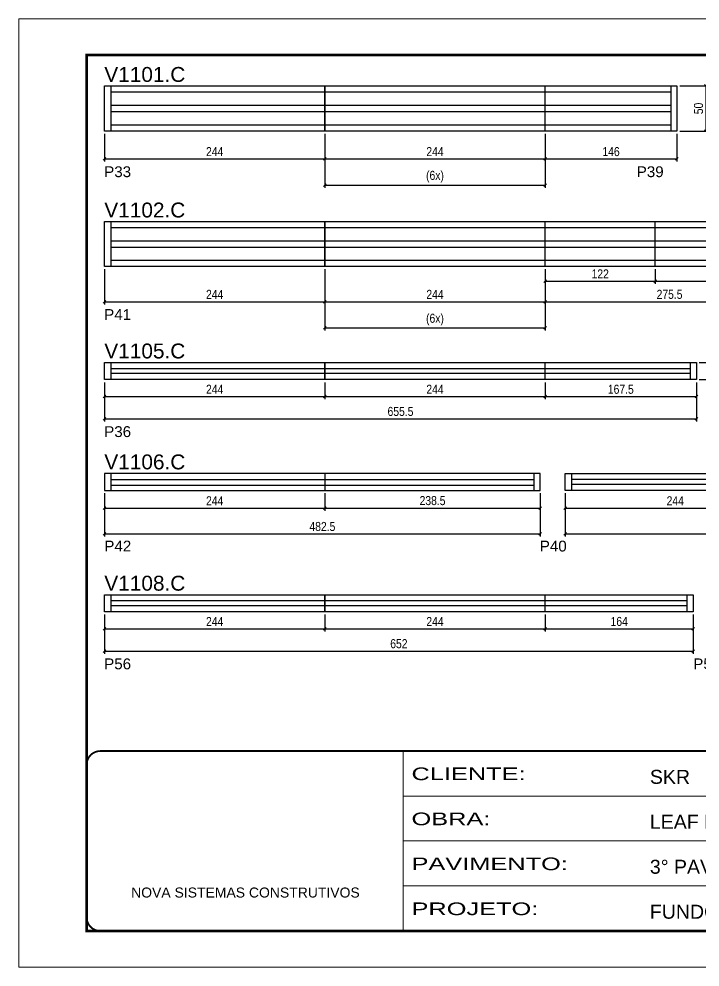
# Model space of a CAD drawing. Extents: x 1959 to 8212, y 239 to 4735.
# Drawn here: x 3557 to 4312, y 2537 to 3587 of the extents above; entities that cross this region are included whole.
import ezdxf

# ---------------------------------------------------------------- set-up
doc = ezdxf.new("R2010")
doc.units = 0
doc.linetypes.add('CONTINUO', pattern=[0])
doc.linetypes.add('DASHED', pattern=[0.75, 0.5, -0.25])
for name, color, linetype in [('5', 5, 'Continuous'), ('COTA', 241, 'Continuous'), ('NOMENCLATURA', 7, 'Continuous'), ('Painéis', 200, 'Continuous'), ('SARR_2.2x7', 40, 'Continuous')]:
    doc.layers.add(name, color=color, linetype=linetype)
doc.layers.add('Folhas', color=255, linetype='Continuous', lineweight=9)
doc.layers.add('SARRAFO DE PRESSAO', color=251, linetype='DASHED', lineweight=9)
doc.styles.add('ARIAL', font='arial.ttf')
doc.styles.add('COTA TECNICA', font='techl___.ttf', dxfattribs={"height": 10})
doc.styles.add('COTA TECNICA-50', font='techl___.ttf', dxfattribs={"height": 10})
doc.styles.get("Standard").update_dxf_attribs({"font": 'arial.ttf'})
doc.styles.add('Tecnologia', font='')
doc.styles.get('Tecnologia').set_extended_font_data('Forgotten Futurist')
doc.dimstyles.new('COTA PAINEL-50', dxfattribs={"dimtxt": 10, "dimasz": 3, "dimexe": 3, "dimexo": 3, "dimgap": 3, "dimtad": 1, "dimdec": 1, "dimzin": 12, "dimdsep": 46, "dimtxsty": 'COTA TECNICA-50', "dimblk1": 'OBLIQUE', "dimblk2": 'OBLIQUE', "dimsah": 1, "dimcen": 0.9, "dimclrd": 4, "dimclre": 4, "dimclrt": 240, "dimadec": 1, "dimazin": 3, "dimtfac": 1, "dimtdec": 1, "dimtmove": 0, "dimatfit": 3, "dimfxl": 1, "dimtolj": 1, "dimtzin": 12, "dimarcsym": 0})
doc.dimstyles.new('PAINEL', dxfattribs={"dimtxt": 10, "dimasz": 3, "dimexe": 3, "dimexo": 3, "dimgap": 3, "dimtad": 1, "dimdec": 1, "dimzin": 12, "dimdsep": 46, "dimtxsty": 'COTA TECNICA', "dimblk1": 'OBLIQUE', "dimblk2": 'OBLIQUE', "dimsah": 1, "dimcen": 0.9, "dimclrd": 4, "dimclre": 4, "dimclrt": 240, "dimadec": 1, "dimazin": 3, "dimtfac": 1, "dimtdec": 1, "dimtmove": 0, "dimatfit": 3, "dimfxl": 1, "dimtolj": 1, "dimtzin": 12, "dimarcsym": 0})

# ---------------------------------------------------------------- blocks, each defined once
blk = doc.blocks.new('9999999999')
at = {"color": 30, "linetype": 'CONTINUO'}
for p, q in [((98564.6, 34230.2), (98564.6, 34429.4)), ((98564.6, 34379.6), (99584, 34379.6)), ((98564.6, 34329.8), (99488, 34329.8)), ((98564.6, 34280), (99488, 34280))]:
    blk.add_line(p, q, dxfattribs=at)
at = {"color": 30, "linetype": 'CONTINUO', "const_width": 2}
blk.add_lwpolyline([(99584, 34230.2), (99584, 34414.4, 0.414214), (99569, 34429.4), (98229, 34429.4, 0.414214), (98214, 34414.4), (98214, 34245.2, 0.414214), (98229, 34230.2), (99584, 34230.2)], format="xyb", dxfattribs=at)
at = {"layer": 'Folhas'}
blk.add_lwpolyline([(98139, 34190.2), (99624, 34190.2), (99624, 35240.2), (98139, 35240.2)], close=True, dxfattribs=at)
at = {"layer": 'Folhas', "color": 30, "const_width": 3}
blk.add_lwpolyline([(98214, 34230.2), (99584, 34230.2), (99584, 35200.2), (98214, 35200.2)], close=True, dxfattribs=at)
at = {"color": 7, "linetype": 'Continuous', "ltscale": 5, "style": 'ARIAL'}
for s, height, p in [('SKR', 15.48, (98837.7, 34393.1)), ('LEAF LOEFGREN', 15.483, (98837.7, 34343.3)), ('3° PAVIMENTO', 15.483, (98837.7, 34293.5)), ('NOVA SISTEMAS CONSTRUTIVOS', 11.059, (98263.2, 34267.2)), ('FUNDO DE VIGAS', 15.483, (98837.7, 34243.7))]:
    blk.add_text(s, height=height, dxfattribs=at).set_placement(p)
at = {"layer": 'Folhas', "color": 7, "style": 'Tecnologia', "width": 1.5}
for s, p in [('CLIENTE:', (98573.7, 34397.2)), ('OBRA:', (98573.7, 34347.3)), ('PAVIMENTO:', (98573.7, 34297.5)), ('PROJETO:', (98573.7, 34247.7))]:
    blk.add_text(s, height=14, dxfattribs=at).set_placement(p)
blk = doc.blocks.new('_Oblique')
at = {"color": 0, "linetype": 'ByBlock', "lineweight": -2}
blk.add_line((-0.5, -0.5), (0.5, 0.5), dxfattribs=at)
blk = doc.blocks.new('*D11')
at = {"layer": 'COTA', "color": 4, "linetype": 'ByBlock', "lineweight": -2, "transparency": 16777216}
for p, q in [((3652, 3459.5), (3652, 3428.6)), ((3896, 3459.5), (3896, 3428.6)), ((3652, 3431.6), (3896, 3431.6))]:
    blk.add_line(p, q, dxfattribs=at)
at = {"layer": 'Defpoints', "color": 0, "linetype": 'ByBlock', "transparency": 16777216}
for p in [(3652, 3462.5), (3896, 3462.5), (3896, 3431.6)]:
    blk.add_point(p, dxfattribs=at)
at = {"layer": 'COTA', "color": 4, "linetype": 'ByBlock', "lineweight": -2, "transparency": 16777216, "xscale": 3, "yscale": 3, "zscale": 3, "rotation": 180}
blk.add_blockref('_Oblique', (3652, 3431.6), dxfattribs=at)
at = {"layer": 'COTA', "color": 4, "linetype": 'ByBlock', "lineweight": -2, "transparency": 16777216, "xscale": 3, "yscale": 3, "zscale": 3}
blk.add_blockref('_Oblique', (3896, 3431.6), dxfattribs=at)
at = {"layer": 'COTA', "color": 240, "linetype": 'ByBlock', "transparency": 16777216, "insert": (3774, 3439.7), "char_height": 10, "attachment_point": 5, "style": 'COTA TECNICA-50'}
blk.add_mtext('\\A1;244', dxfattribs=at)
blk = doc.blocks.new('*D12')
at = {"layer": 'COTA', "color": 4, "linetype": 'ByBlock', "lineweight": -2, "transparency": 16777216}
for p, q in [((3896, 3459.5), (3896, 3428.6)), ((4140, 3459.5), (4140, 3428.6)), ((3896, 3431.6), (4140, 3431.6))]:
    blk.add_line(p, q, dxfattribs=at)
at = {"layer": 'Defpoints', "color": 0, "linetype": 'ByBlock', "transparency": 16777216}
for p in [(3896, 3462.5), (4140, 3462.5), (4140, 3431.6)]:
    blk.add_point(p, dxfattribs=at)
at = {"layer": 'COTA', "color": 4, "linetype": 'ByBlock', "lineweight": -2, "transparency": 16777216, "xscale": 3, "yscale": 3, "zscale": 3, "rotation": 180}
blk.add_blockref('_Oblique', (3896, 3431.6), dxfattribs=at)
at = {"layer": 'COTA', "color": 4, "linetype": 'ByBlock', "lineweight": -2, "transparency": 16777216, "xscale": 3, "yscale": 3, "zscale": 3}
blk.add_blockref('_Oblique', (4140, 3431.6), dxfattribs=at)
at = {"layer": 'COTA', "color": 240, "linetype": 'ByBlock', "transparency": 16777216, "insert": (4018, 3439.7), "char_height": 10, "attachment_point": 5, "style": 'COTA TECNICA-50'}
blk.add_mtext('\\A1;244', dxfattribs=at)
blk = doc.blocks.new('*D13')
at = {"layer": 'COTA', "color": 4, "lineweight": -2, "transparency": 16777216}
for p, q in [((4140, 3459.5), (4140, 3428.6)), ((4286, 3459.5), (4286, 3428.6)), ((4140, 3431.6), (4286, 3431.6))]:
    blk.add_line(p, q, dxfattribs=at)
at = {"layer": 'Defpoints', "color": 0, "transparency": 16777216}
for p in [(4140, 3462.5), (4286, 3462.5), (4286, 3431.6)]:
    blk.add_point(p, dxfattribs=at)
at = {"layer": 'COTA', "color": 4, "lineweight": -2, "transparency": 16777216, "xscale": 3, "yscale": 3, "zscale": 3, "rotation": 180}
blk.add_blockref('_Oblique', (4140, 3431.6), dxfattribs=at)
at = {"layer": 'COTA', "color": 4, "lineweight": -2, "transparency": 16777216, "xscale": 3, "yscale": 3, "zscale": 3}
blk.add_blockref('_Oblique', (4286, 3431.6), dxfattribs=at)
at = {"layer": 'COTA', "color": 240, "transparency": 16777216, "insert": (4213, 3439.7), "char_height": 10, "attachment_point": 5, "style": 'COTA TECNICA'}
blk.add_mtext('\\A1;146', dxfattribs=at)
blk = doc.blocks.new('*D14')
at = {"layer": 'COTA', "color": 4, "lineweight": -2, "transparency": 16777216}
for p, q in [((4289, 3512.5), (4321.1, 3512.5)), ((4318.1, 3512.5), (4318.1, 3462.5)), ((4289, 3462.5), (4321.1, 3462.5))]:
    blk.add_line(p, q, dxfattribs=at)
at = {"layer": 'Defpoints', "color": 0, "transparency": 16777216}
for p in [(4286, 3512.5), (4286, 3462.5), (4318.1, 3462.5)]:
    blk.add_point(p, dxfattribs=at)
at = {"layer": 'COTA', "color": 4, "lineweight": -2, "transparency": 16777216, "xscale": 3, "yscale": 3, "zscale": 3}
for p, rotation in [((4318.1, 3512.5), 90), ((4318.1, 3462.5), 270)]:
    blk.add_blockref('_Oblique', p, dxfattribs=dict(at, rotation=rotation))
at = {"layer": 'COTA', "color": 240, "transparency": 16777216, "insert": (4309.9, 3487.5), "char_height": 10, "attachment_point": 5, "rotation": 90, "style": 'COTA TECNICA'}
blk.add_mtext('\\A1;50', dxfattribs=at)
blk = doc.blocks.new('*D15')
at = {"layer": 'COTA', "color": 4, "lineweight": -2, "transparency": 16777216}
for p, q in [((3896, 3459.5), (3896, 3399.6)), ((4140, 3459.5), (4140, 3399.6)), ((3896, 3402.6), (4140, 3402.6))]:
    blk.add_line(p, q, dxfattribs=at)
at = {"layer": 'Defpoints', "color": 0, "transparency": 16777216}
for p in [(3896, 3462.5), (4140, 3462.5), (4140, 3402.6)]:
    blk.add_point(p, dxfattribs=at)
at = {"layer": 'COTA', "color": 4, "lineweight": -2, "transparency": 16777216, "xscale": 3, "yscale": 3, "zscale": 3, "rotation": 180}
blk.add_blockref('_Oblique', (3896, 3402.6), dxfattribs=at)
at = {"layer": 'COTA', "color": 4, "lineweight": -2, "transparency": 16777216, "xscale": 3, "yscale": 3, "zscale": 3}
blk.add_blockref('_Oblique', (4140, 3402.6), dxfattribs=at)
at = {"layer": 'COTA', "color": 240, "transparency": 16777216, "insert": (4018, 3411.9), "char_height": 10, "attachment_point": 5, "style": 'COTA TECNICA'}
blk.add_mtext('\\A1;(6x)', dxfattribs=at)
blk = doc.blocks.new('*D16')
at = {"layer": 'COTA', "color": 4, "linetype": 'ByBlock', "lineweight": -2, "transparency": 16777216}
for p, q in [((3652, 3309.4), (3652, 3270.5)), ((3896, 3309.4), (3896, 3270.5)), ((3652, 3273.5), (3896, 3273.5))]:
    blk.add_line(p, q, dxfattribs=at)
at = {"layer": 'Defpoints', "color": 0, "linetype": 'ByBlock', "transparency": 16777216}
for p in [(3652, 3312.4), (3896, 3312.4), (3896, 3273.5)]:
    blk.add_point(p, dxfattribs=at)
at = {"layer": 'COTA', "color": 4, "linetype": 'ByBlock', "lineweight": -2, "transparency": 16777216, "xscale": 3, "yscale": 3, "zscale": 3, "rotation": 180}
blk.add_blockref('_Oblique', (3652, 3273.5), dxfattribs=at)
at = {"layer": 'COTA', "color": 4, "linetype": 'ByBlock', "lineweight": -2, "transparency": 16777216, "xscale": 3, "yscale": 3, "zscale": 3}
blk.add_blockref('_Oblique', (3896, 3273.5), dxfattribs=at)
at = {"layer": 'COTA', "color": 240, "linetype": 'ByBlock', "transparency": 16777216, "insert": (3774, 3281.6), "char_height": 10, "attachment_point": 5, "style": 'COTA TECNICA-50'}
blk.add_mtext('\\A1;244', dxfattribs=at)
blk = doc.blocks.new('*D17')
at = {"layer": 'COTA', "color": 4, "linetype": 'ByBlock', "lineweight": -2, "transparency": 16777216}
for p, q in [((3896, 3309.4), (3896, 3270.5)), ((4140, 3309.4), (4140, 3270.5)), ((3896, 3273.5), (4140, 3273.5))]:
    blk.add_line(p, q, dxfattribs=at)
at = {"layer": 'Defpoints', "color": 0, "linetype": 'ByBlock', "transparency": 16777216}
for p in [(3896, 3312.4), (4140, 3312.4), (4140, 3273.5)]:
    blk.add_point(p, dxfattribs=at)
at = {"layer": 'COTA', "color": 4, "linetype": 'ByBlock', "lineweight": -2, "transparency": 16777216, "xscale": 3, "yscale": 3, "zscale": 3, "rotation": 180}
blk.add_blockref('_Oblique', (3896, 3273.5), dxfattribs=at)
at = {"layer": 'COTA', "color": 4, "linetype": 'ByBlock', "lineweight": -2, "transparency": 16777216, "xscale": 3, "yscale": 3, "zscale": 3}
blk.add_blockref('_Oblique', (4140, 3273.5), dxfattribs=at)
at = {"layer": 'COTA', "color": 240, "linetype": 'ByBlock', "transparency": 16777216, "insert": (4018, 3281.6), "char_height": 10, "attachment_point": 5, "style": 'COTA TECNICA-50'}
blk.add_mtext('\\A1;244', dxfattribs=at)
blk = doc.blocks.new('*D18')
at = {"layer": 'COTA', "color": 4, "lineweight": -2, "transparency": 16777216}
for p, q in [((4140, 3309.4), (4140, 3270.5)), ((4415.5, 3309.4), (4415.5, 3270.5)), ((4140, 3273.5), (4415.5, 3273.5))]:
    blk.add_line(p, q, dxfattribs=at)
at = {"layer": 'Defpoints', "color": 0, "transparency": 16777216}
for p in [(4140, 3312.4), (4415.5, 3312.4), (4415.5, 3273.5)]:
    blk.add_point(p, dxfattribs=at)
at = {"layer": 'COTA', "color": 4, "lineweight": -2, "transparency": 16777216, "xscale": 3, "yscale": 3, "zscale": 3, "rotation": 180}
blk.add_blockref('_Oblique', (4140, 3273.5), dxfattribs=at)
at = {"layer": 'COTA', "color": 4, "lineweight": -2, "transparency": 16777216, "xscale": 3, "yscale": 3, "zscale": 3}
blk.add_blockref('_Oblique', (4415.5, 3273.5), dxfattribs=at)
at = {"layer": 'COTA', "color": 240, "transparency": 16777216, "insert": (4277.8, 3281.6), "char_height": 10, "attachment_point": 5, "style": 'COTA TECNICA'}
blk.add_mtext('\\A1;275.5', dxfattribs=at)
blk = doc.blocks.new('*D20')
at = {"layer": 'COTA', "color": 4, "lineweight": -2, "transparency": 16777216}
for p, q in [((3896, 3309.4), (3896, 3241.5)), ((4140, 3309.4), (4140, 3241.5)), ((3896, 3244.5), (4140, 3244.5))]:
    blk.add_line(p, q, dxfattribs=at)
at = {"layer": 'Defpoints', "color": 0, "transparency": 16777216}
for p in [(3896, 3312.4), (4140, 3312.4), (4140, 3244.5)]:
    blk.add_point(p, dxfattribs=at)
at = {"layer": 'COTA', "color": 4, "lineweight": -2, "transparency": 16777216, "xscale": 3, "yscale": 3, "zscale": 3, "rotation": 180}
blk.add_blockref('_Oblique', (3896, 3244.5), dxfattribs=at)
at = {"layer": 'COTA', "color": 4, "lineweight": -2, "transparency": 16777216, "xscale": 3, "yscale": 3, "zscale": 3}
blk.add_blockref('_Oblique', (4140, 3244.5), dxfattribs=at)
at = {"layer": 'COTA', "color": 240, "transparency": 16777216, "insert": (4018, 3253.7), "char_height": 10, "attachment_point": 5, "style": 'COTA TECNICA'}
blk.add_mtext('\\A1;(6x)', dxfattribs=at)
blk = doc.blocks.new('*D21')
at = {"layer": 'COTA', "color": 4, "lineweight": -2, "transparency": 16777216}
for p, q in [((4140, 3309.4), (4140, 3293.3)), ((4262, 3309.4), (4262, 3293.3)), ((4140, 3296.3), (4262, 3296.3))]:
    blk.add_line(p, q, dxfattribs=at)
at = {"layer": 'Defpoints', "color": 0, "transparency": 16777216}
for p in [(4140, 3312.4), (4262, 3312.4), (4262, 3296.3)]:
    blk.add_point(p, dxfattribs=at)
at = {"layer": 'COTA', "color": 4, "lineweight": -2, "transparency": 16777216, "xscale": 3, "yscale": 3, "zscale": 3, "rotation": 180}
blk.add_blockref('_Oblique', (4140, 3296.3), dxfattribs=at)
at = {"layer": 'COTA', "color": 4, "lineweight": -2, "transparency": 16777216, "xscale": 3, "yscale": 3, "zscale": 3}
blk.add_blockref('_Oblique', (4262, 3296.3), dxfattribs=at)
at = {"layer": 'COTA', "color": 240, "transparency": 16777216, "insert": (4201, 3304.3), "char_height": 10, "attachment_point": 5, "style": 'COTA TECNICA'}
blk.add_mtext('\\A1;122', dxfattribs=at)
blk = doc.blocks.new('*D22')
at = {"layer": 'COTA', "color": 4, "lineweight": -2, "transparency": 16777216}
for p, q in [((4262, 3309.4), (4262, 3293.3)), ((4415.5, 3309.4), (4415.5, 3293.3)), ((4262, 3296.3), (4415.5, 3296.3))]:
    blk.add_line(p, q, dxfattribs=at)
at = {"layer": 'Defpoints', "color": 0, "transparency": 16777216}
for p in [(4262, 3312.4), (4415.5, 3312.4), (4415.5, 3296.3)]:
    blk.add_point(p, dxfattribs=at)
at = {"layer": 'COTA', "color": 4, "lineweight": -2, "transparency": 16777216, "xscale": 3, "yscale": 3, "zscale": 3, "rotation": 180}
blk.add_blockref('_Oblique', (4262, 3296.3), dxfattribs=at)
at = {"layer": 'COTA', "color": 4, "lineweight": -2, "transparency": 16777216, "xscale": 3, "yscale": 3, "zscale": 3}
blk.add_blockref('_Oblique', (4415.5, 3296.3), dxfattribs=at)
at = {"layer": 'COTA', "color": 240, "transparency": 16777216, "insert": (4338.8, 3304.5), "char_height": 10, "attachment_point": 5, "style": 'COTA TECNICA'}
blk.add_mtext('\\A1;153.5', dxfattribs=at)
blk = doc.blocks.new('*D854')
at = {"layer": 'COTA', "color": 4, "linetype": 'ByBlock', "lineweight": -2, "transparency": 16777216}
for p, q in [((3652, 3184.2), (3652, 3165.4)), ((3896, 3184.2), (3896, 3165.4)), ((3652, 3168.4), (3896, 3168.4))]:
    blk.add_line(p, q, dxfattribs=at)
at = {"layer": 'Defpoints', "color": 0, "linetype": 'ByBlock', "transparency": 16777216}
for p in [(3652, 3187.2), (3896, 3187.2), (3896, 3168.4)]:
    blk.add_point(p, dxfattribs=at)
at = {"layer": 'COTA', "color": 4, "linetype": 'ByBlock', "lineweight": -2, "transparency": 16777216, "xscale": 3, "yscale": 3, "zscale": 3, "rotation": 180}
blk.add_blockref('_Oblique', (3652, 3168.4), dxfattribs=at)
at = {"layer": 'COTA', "color": 4, "linetype": 'ByBlock', "lineweight": -2, "transparency": 16777216, "xscale": 3, "yscale": 3, "zscale": 3}
blk.add_blockref('_Oblique', (3896, 3168.4), dxfattribs=at)
at = {"layer": 'COTA', "color": 240, "linetype": 'ByBlock', "transparency": 16777216, "insert": (3774, 3176.5), "char_height": 10, "attachment_point": 5, "style": 'COTA TECNICA-50'}
blk.add_mtext('\\A1;244', dxfattribs=at)
blk = doc.blocks.new('*D855')
at = {"layer": 'COTA', "color": 4, "linetype": 'ByBlock', "lineweight": -2, "transparency": 16777216}
for p, q in [((3896, 3184.2), (3896, 3165.4)), ((4140, 3184.2), (4140, 3165.4)), ((3896, 3168.4), (4140, 3168.4))]:
    blk.add_line(p, q, dxfattribs=at)
at = {"layer": 'Defpoints', "color": 0, "linetype": 'ByBlock', "transparency": 16777216}
for p in [(3896, 3187.2), (4140, 3187.2), (4140, 3168.4)]:
    blk.add_point(p, dxfattribs=at)
at = {"layer": 'COTA', "color": 4, "linetype": 'ByBlock', "lineweight": -2, "transparency": 16777216, "xscale": 3, "yscale": 3, "zscale": 3, "rotation": 180}
blk.add_blockref('_Oblique', (3896, 3168.4), dxfattribs=at)
at = {"layer": 'COTA', "color": 4, "linetype": 'ByBlock', "lineweight": -2, "transparency": 16777216, "xscale": 3, "yscale": 3, "zscale": 3}
blk.add_blockref('_Oblique', (4140, 3168.4), dxfattribs=at)
at = {"layer": 'COTA', "color": 240, "linetype": 'ByBlock', "transparency": 16777216, "insert": (4018, 3176.5), "char_height": 10, "attachment_point": 5, "style": 'COTA TECNICA-50'}
blk.add_mtext('\\A1;244', dxfattribs=at)
blk = doc.blocks.new('*D856')
at = {"layer": 'COTA', "color": 4, "lineweight": -2, "transparency": 16777216}
for p, q in [((3652, 3184.2), (3652, 3140.8)), ((4307.5, 3184.2), (4307.5, 3140.8)), ((3652, 3143.8), (4307.5, 3143.8))]:
    blk.add_line(p, q, dxfattribs=at)
at = {"layer": 'Defpoints', "color": 0, "transparency": 16777216}
for p in [(3652, 3187.2), (4307.5, 3187.2), (4307.5, 3143.8)]:
    blk.add_point(p, dxfattribs=at)
at = {"layer": 'COTA', "color": 4, "lineweight": -2, "transparency": 16777216, "xscale": 3, "yscale": 3, "zscale": 3, "rotation": 180}
blk.add_blockref('_Oblique', (3652, 3143.8), dxfattribs=at)
at = {"layer": 'COTA', "color": 4, "lineweight": -2, "transparency": 16777216, "xscale": 3, "yscale": 3, "zscale": 3}
blk.add_blockref('_Oblique', (4307.5, 3143.8), dxfattribs=at)
at = {"layer": 'COTA', "color": 240, "transparency": 16777216, "insert": (3979.8, 3151.9), "char_height": 10, "attachment_point": 5, "style": 'COTA TECNICA'}
blk.add_mtext('\\A1;655.5', dxfattribs=at)
blk = doc.blocks.new('*D857')
at = {"layer": 'COTA', "color": 4, "lineweight": -2, "transparency": 16777216}
for p, q in [((4140, 3184.2), (4140, 3165.4)), ((4307.5, 3184.2), (4307.5, 3165.4)), ((4140, 3168.4), (4307.5, 3168.4))]:
    blk.add_line(p, q, dxfattribs=at)
at = {"layer": 'Defpoints', "color": 0, "transparency": 16777216}
for p in [(4140, 3187.2), (4307.5, 3187.2), (4307.5, 3168.4)]:
    blk.add_point(p, dxfattribs=at)
at = {"layer": 'COTA', "color": 4, "lineweight": -2, "transparency": 16777216, "xscale": 3, "yscale": 3, "zscale": 3, "rotation": 180}
blk.add_blockref('_Oblique', (4140, 3168.4), dxfattribs=at)
at = {"layer": 'COTA', "color": 4, "lineweight": -2, "transparency": 16777216, "xscale": 3, "yscale": 3, "zscale": 3}
blk.add_blockref('_Oblique', (4307.5, 3168.4), dxfattribs=at)
at = {"layer": 'COTA', "color": 240, "transparency": 16777216, "insert": (4223.8, 3176.5), "char_height": 10, "attachment_point": 5, "style": 'COTA TECNICA'}
blk.add_mtext('\\A1;167.5', dxfattribs=at)
blk = doc.blocks.new('*D858')
at = {"layer": 'COTA', "color": 4, "linetype": 'ByBlock', "lineweight": -2, "transparency": 16777216}
for p, q in [((3652, 3061.4), (3652, 3013.3)), ((4134.5, 3061.4), (4134.5, 3013.3)), ((3652, 3016.3), (4134.5, 3016.3))]:
    blk.add_line(p, q, dxfattribs=at)
at = {"layer": 'Defpoints', "color": 0, "linetype": 'ByBlock', "transparency": 16777216}
for p in [(3652, 3064.4), (4134.5, 3064.4), (4134.5, 3016.3)]:
    blk.add_point(p, dxfattribs=at)
at = {"layer": 'COTA', "color": 4, "linetype": 'ByBlock', "lineweight": -2, "transparency": 16777216, "xscale": 3, "yscale": 3, "zscale": 3, "rotation": 180}
blk.add_blockref('_Oblique', (3652, 3016.3), dxfattribs=at)
at = {"layer": 'COTA', "color": 4, "linetype": 'ByBlock', "lineweight": -2, "transparency": 16777216, "xscale": 3, "yscale": 3, "zscale": 3}
blk.add_blockref('_Oblique', (4134.5, 3016.3), dxfattribs=at)
at = {"layer": 'COTA', "color": 240, "linetype": 'ByBlock', "transparency": 16777216, "insert": (3893.3, 3024.5), "char_height": 10, "attachment_point": 5, "style": 'COTA TECNICA-50'}
blk.add_mtext('\\A1;482.5', dxfattribs=at)
blk = doc.blocks.new('*D859')
at = {"layer": 'COTA', "color": 4, "lineweight": -2, "transparency": 16777216}
for p, q in [((3652, 3061.4), (3652, 3041.9)), ((3896, 3061.4), (3896, 3041.9)), ((3652, 3044.9), (3896, 3044.9))]:
    blk.add_line(p, q, dxfattribs=at)
at = {"layer": 'Defpoints', "color": 0, "transparency": 16777216}
for p in [(3652, 3064.4), (3896, 3064.4), (3896, 3044.9)]:
    blk.add_point(p, dxfattribs=at)
at = {"layer": 'COTA', "color": 4, "lineweight": -2, "transparency": 16777216, "xscale": 3, "yscale": 3, "zscale": 3, "rotation": 180}
blk.add_blockref('_Oblique', (3652, 3044.9), dxfattribs=at)
at = {"layer": 'COTA', "color": 4, "lineweight": -2, "transparency": 16777216, "xscale": 3, "yscale": 3, "zscale": 3}
blk.add_blockref('_Oblique', (3896, 3044.9), dxfattribs=at)
at = {"layer": 'COTA', "color": 240, "transparency": 16777216, "insert": (3774, 3053), "char_height": 10, "attachment_point": 5, "style": 'COTA TECNICA'}
blk.add_mtext('\\A1;244', dxfattribs=at)
blk = doc.blocks.new('*D860')
at = {"layer": 'COTA', "color": 4, "lineweight": -2, "transparency": 16777216}
for p, q in [((3896, 3061.4), (3896, 3041.9)), ((4134.5, 3061.4), (4134.5, 3041.9)), ((3896, 3044.9), (4134.5, 3044.9))]:
    blk.add_line(p, q, dxfattribs=at)
at = {"layer": 'Defpoints', "color": 0, "transparency": 16777216}
for p in [(3896, 3064.4), (4134.5, 3064.4), (4134.5, 3044.9)]:
    blk.add_point(p, dxfattribs=at)
at = {"layer": 'COTA', "color": 4, "lineweight": -2, "transparency": 16777216, "xscale": 3, "yscale": 3, "zscale": 3, "rotation": 180}
blk.add_blockref('_Oblique', (3896, 3044.9), dxfattribs=at)
at = {"layer": 'COTA', "color": 4, "lineweight": -2, "transparency": 16777216, "xscale": 3, "yscale": 3, "zscale": 3}
blk.add_blockref('_Oblique', (4134.5, 3044.9), dxfattribs=at)
at = {"layer": 'COTA', "color": 240, "transparency": 16777216, "insert": (4015.3, 3053.2), "char_height": 10, "attachment_point": 5, "style": 'COTA TECNICA'}
blk.add_mtext('\\A1;238.5', dxfattribs=at)
blk = doc.blocks.new('*D861')
at = {"layer": 'COTA', "color": 4, "lineweight": -2, "transparency": 16777216}
for p, q in [((4310.5, 3206.2), (4348.6, 3206.2)), ((4345.6, 3206.2), (4345.6, 3187.2)), ((4310.5, 3187.2), (4348.6, 3187.2))]:
    blk.add_line(p, q, dxfattribs=at)
at = {"layer": 'Defpoints', "color": 0, "transparency": 16777216}
for p in [(4307.5, 3206.2), (4307.5, 3187.2), (4345.6, 3187.2)]:
    blk.add_point(p, dxfattribs=at)
at = {"layer": 'COTA', "color": 4, "lineweight": -2, "transparency": 16777216, "xscale": 3, "yscale": 3, "zscale": 3}
for p, rotation in [((4345.6, 3206.2), 90), ((4345.6, 3187.2), 270)]:
    blk.add_blockref('_Oblique', p, dxfattribs=dict(at, rotation=rotation))
at = {"layer": 'COTA', "color": 240, "transparency": 16777216, "insert": (4337.5, 3196.7), "char_height": 10, "attachment_point": 5, "rotation": 90, "style": 'COTA TECNICA'}
blk.add_mtext('\\A1;19', dxfattribs=at)
blk = doc.blocks.new('*D862')
at = {"layer": 'COTA', "color": 4, "linetype": 'ByBlock', "lineweight": -2, "transparency": 16777216}
for p, q in [((4162.1, 3061.4), (4162.1, 3041.9)), ((4406.1, 3061.4), (4406.1, 3041.9)), ((4162.1, 3044.9), (4406.1, 3044.9))]:
    blk.add_line(p, q, dxfattribs=at)
at = {"layer": 'Defpoints', "color": 0, "linetype": 'ByBlock', "transparency": 16777216}
for p in [(4162.1, 3064.4), (4406.1, 3064.4), (4406.1, 3044.9)]:
    blk.add_point(p, dxfattribs=at)
at = {"layer": 'COTA', "color": 4, "linetype": 'ByBlock', "lineweight": -2, "transparency": 16777216, "xscale": 3, "yscale": 3, "zscale": 3, "rotation": 180}
blk.add_blockref('_Oblique', (4162.1, 3044.9), dxfattribs=at)
at = {"layer": 'COTA', "color": 4, "linetype": 'ByBlock', "lineweight": -2, "transparency": 16777216, "xscale": 3, "yscale": 3, "zscale": 3}
blk.add_blockref('_Oblique', (4406.1, 3044.9), dxfattribs=at)
at = {"layer": 'COTA', "color": 240, "linetype": 'ByBlock', "transparency": 16777216, "insert": (4284.1, 3053), "char_height": 10, "attachment_point": 5, "style": 'COTA TECNICA-50'}
blk.add_mtext('\\A1;244', dxfattribs=at)
blk = doc.blocks.new('*D864')
at = {"layer": 'COTA', "color": 4, "lineweight": -2, "transparency": 16777216}
for p, q in [((4162.1, 3061.4), (4162.1, 3013.3)), ((4813.6, 3061.4), (4813.6, 3013.3)), ((4162.1, 3016.3), (4813.6, 3016.3))]:
    blk.add_line(p, q, dxfattribs=at)
at = {"layer": 'Defpoints', "color": 0, "transparency": 16777216}
for p in [(4162.1, 3064.4), (4813.6, 3064.4), (4813.6, 3016.3)]:
    blk.add_point(p, dxfattribs=at)
at = {"layer": 'COTA', "color": 4, "lineweight": -2, "transparency": 16777216, "xscale": 3, "yscale": 3, "zscale": 3, "rotation": 180}
blk.add_blockref('_Oblique', (4162.1, 3016.3), dxfattribs=at)
at = {"layer": 'COTA', "color": 4, "lineweight": -2, "transparency": 16777216, "xscale": 3, "yscale": 3, "zscale": 3}
blk.add_blockref('_Oblique', (4813.6, 3016.3), dxfattribs=at)
at = {"layer": 'COTA', "color": 240, "transparency": 16777216, "insert": (4487.9, 3024.4), "char_height": 10, "attachment_point": 5, "style": 'COTA TECNICA'}
blk.add_mtext('\\A1;651.5', dxfattribs=at)
blk = doc.blocks.new('*D867')
at = {"layer": 'COTA', "color": 4, "linetype": 'ByBlock', "lineweight": -2, "transparency": 16777216}
for p, q in [((3652, 2927), (3652, 2908.2)), ((3896, 2927), (3896, 2908.2)), ((3652, 2911.2), (3896, 2911.2))]:
    blk.add_line(p, q, dxfattribs=at)
at = {"layer": 'Defpoints', "color": 0, "linetype": 'ByBlock', "transparency": 16777216}
for p in [(3652, 2930), (3896, 2930), (3896, 2911.2)]:
    blk.add_point(p, dxfattribs=at)
at = {"layer": 'COTA', "color": 4, "linetype": 'ByBlock', "lineweight": -2, "transparency": 16777216, "xscale": 3, "yscale": 3, "zscale": 3, "rotation": 180}
blk.add_blockref('_Oblique', (3652, 2911.2), dxfattribs=at)
at = {"layer": 'COTA', "color": 4, "linetype": 'ByBlock', "lineweight": -2, "transparency": 16777216, "xscale": 3, "yscale": 3, "zscale": 3}
blk.add_blockref('_Oblique', (3896, 2911.2), dxfattribs=at)
at = {"layer": 'COTA', "color": 240, "linetype": 'ByBlock', "transparency": 16777216, "insert": (3774, 2919.3), "char_height": 10, "attachment_point": 5, "style": 'COTA TECNICA-50'}
blk.add_mtext('\\A1;244', dxfattribs=at)
blk = doc.blocks.new('*D868')
at = {"layer": 'COTA', "color": 4, "linetype": 'ByBlock', "lineweight": -2, "transparency": 16777216}
for p, q in [((3896, 2927), (3896, 2908.2)), ((4140, 2927), (4140, 2908.2)), ((3896, 2911.2), (4140, 2911.2))]:
    blk.add_line(p, q, dxfattribs=at)
at = {"layer": 'Defpoints', "color": 0, "linetype": 'ByBlock', "transparency": 16777216}
for p in [(3896, 2930), (4140, 2930), (4140, 2911.2)]:
    blk.add_point(p, dxfattribs=at)
at = {"layer": 'COTA', "color": 4, "linetype": 'ByBlock', "lineweight": -2, "transparency": 16777216, "xscale": 3, "yscale": 3, "zscale": 3, "rotation": 180}
blk.add_blockref('_Oblique', (3896, 2911.2), dxfattribs=at)
at = {"layer": 'COTA', "color": 4, "linetype": 'ByBlock', "lineweight": -2, "transparency": 16777216, "xscale": 3, "yscale": 3, "zscale": 3}
blk.add_blockref('_Oblique', (4140, 2911.2), dxfattribs=at)
at = {"layer": 'COTA', "color": 240, "linetype": 'ByBlock', "transparency": 16777216, "insert": (4018, 2919.3), "char_height": 10, "attachment_point": 5, "style": 'COTA TECNICA-50'}
blk.add_mtext('\\A1;244', dxfattribs=at)
blk = doc.blocks.new('*D869')
at = {"layer": 'COTA', "color": 4, "lineweight": -2, "transparency": 16777216}
for p, q in [((3652, 2927), (3652, 2883.6)), ((4304, 2927), (4304, 2883.6)), ((3652, 2886.6), (4304, 2886.6))]:
    blk.add_line(p, q, dxfattribs=at)
at = {"layer": 'Defpoints', "color": 0, "transparency": 16777216}
for p in [(3652, 2930), (4304, 2930), (4304, 2886.6)]:
    blk.add_point(p, dxfattribs=at)
at = {"layer": 'COTA', "color": 4, "lineweight": -2, "transparency": 16777216, "xscale": 3, "yscale": 3, "zscale": 3, "rotation": 180}
blk.add_blockref('_Oblique', (3652, 2886.6), dxfattribs=at)
at = {"layer": 'COTA', "color": 4, "lineweight": -2, "transparency": 16777216, "xscale": 3, "yscale": 3, "zscale": 3}
blk.add_blockref('_Oblique', (4304, 2886.6), dxfattribs=at)
at = {"layer": 'COTA', "color": 240, "transparency": 16777216, "insert": (3978, 2894.7), "char_height": 10, "attachment_point": 5, "style": 'COTA TECNICA'}
blk.add_mtext('\\A1;652', dxfattribs=at)
blk = doc.blocks.new('*D870')
at = {"layer": 'COTA', "color": 4, "lineweight": -2, "transparency": 16777216}
for p, q in [((4140, 2927), (4140, 2908.2)), ((4304, 2927), (4304, 2908.2)), ((4140, 2911.2), (4304, 2911.2))]:
    blk.add_line(p, q, dxfattribs=at)
at = {"layer": 'Defpoints', "color": 0, "transparency": 16777216}
for p in [(4140, 2930), (4304, 2930), (4304, 2911.2)]:
    blk.add_point(p, dxfattribs=at)
at = {"layer": 'COTA', "color": 4, "lineweight": -2, "transparency": 16777216, "xscale": 3, "yscale": 3, "zscale": 3, "rotation": 180}
blk.add_blockref('_Oblique', (4140, 2911.2), dxfattribs=at)
at = {"layer": 'COTA', "color": 4, "lineweight": -2, "transparency": 16777216, "xscale": 3, "yscale": 3, "zscale": 3}
blk.add_blockref('_Oblique', (4304, 2911.2), dxfattribs=at)
at = {"layer": 'COTA', "color": 240, "transparency": 16777216, "insert": (4222, 2919.3), "char_height": 10, "attachment_point": 5, "style": 'COTA TECNICA'}
blk.add_mtext('\\A1;164', dxfattribs=at)

msp = doc.modelspace()

# ---------------------------------------------------------------- linework, layer by layer
at = {"layer": 'Painéis'}
for p, q in [((3896.02, 3512.51), (4286.02, 3512.51)), ((3896.02, 3462.51), (3896.02, 3512.51)), ((4140.02, 3462.51), (4140.02, 3512.51)), ((4286.02, 3512.51), (4286.02, 3462.51)), ((4286.02, 3462.51), (3896.02, 3462.51)), ((3896.02, 3362.36), (4415.52, 3362.36)), ((3896.02, 3312.36), (3896.02, 3362.36)), ((4140.02, 3312.36), (4140.02, 3362.36)), ((4262.02, 3312.36), (4262.02, 3362.36)), ((4415.52, 3312.36), (3896.02, 3312.36)), ((3896.02, 3206.24), (4307.52, 3206.24)), ((3896.02, 3187.24), (3896.02, 3206.24)), ((4140.02, 3187.24), (4140.02, 3206.24)), ((4307.52, 3206.24), (4307.52, 3187.24)), ((4307.52, 3187.24), (3896.02, 3187.24)), ((3896.02, 2949.04), (4304.02, 2949.04)), ((3896.02, 2930.04), (3896.02, 2949.04)), ((4140.02, 2930.04), (4140.02, 2949.04)), ((4304.02, 2949.04), (4304.02, 2930.04)), ((4304.02, 2930.04), (3896.02, 2930.04))]:
    msp.add_line(p, q, dxfattribs=at)
at = {"layer": 'Painéis', "linetype": 'ByBlock'}
msp.add_line((3896.02, 3083.41), (3896.02, 3064.41), dxfattribs=at)
at = {"layer": 'Painéis'}
for points in [[(3896.02, 3462.51), (3652.02, 3462.51), (3652.02, 3512.51), (3896.02, 3512.51)], [(3896.02, 3312.36), (3652.02, 3312.36), (3652.02, 3362.36), (3896.02, 3362.36)], [(3896.02, 3187.24), (3652.02, 3187.24), (3652.02, 3206.24), (3896.02, 3206.24)], [(4406.1, 3064.41), (4162.1, 3064.41), (4162.1, 3083.41), (4406.1, 3083.41)], [(3896.02, 2930.04), (3652.02, 2930.04), (3652.02, 2949.04), (3896.02, 2949.04)]]:
    msp.add_lwpolyline(points, close=True, dxfattribs=at)
at = {"layer": 'Painéis', "linetype": 'ByBlock'}
msp.add_lwpolyline([(3652.02, 3083.41), (3652.02, 3064.41), (4134.52, 3064.41), (4134.52, 3083.41)], close=True, dxfattribs=at)
at = {"layer": 'SARR_2.2x7', "linetype": 'Continuous'}
for p, q in [((3659.02, 3512.51), (3659.02, 3462.51)), ((4279.02, 3512.51), (4279.02, 3462.51)), ((3896.02, 3505.51), (3659.02, 3505.51)), ((4140.02, 3505.51), (3896.02, 3505.51)), ((4279.02, 3505.51), (4140.02, 3505.51)), ((3896.02, 3490.67), (3659.02, 3490.67)), ((4140.02, 3490.67), (3896.02, 3490.67)), ((4279.02, 3490.67), (4140.02, 3490.67)), ((3896.02, 3483.67), (3659.02, 3483.67)), ((4140.02, 3483.67), (3896.02, 3483.67)), ((4279.02, 3483.67), (4140.02, 3483.67)), ((3659.02, 3469.51), (3896.02, 3469.51)), ((3896.02, 3469.51), (4140.02, 3469.51)), ((4140.02, 3469.51), (4279.02, 3469.51)), ((3659.02, 3362.36), (3659.02, 3312.36)), ((3896.02, 3355.36), (3659.02, 3355.36)), ((4140.02, 3355.36), (3896.02, 3355.36)), ((4408.52, 3355.36), (4140.02, 3355.36)), ((3896.02, 3340.51), (3659.02, 3340.51)), ((4140.02, 3340.51), (3896.02, 3340.51)), ((4408.52, 3340.51), (4140.02, 3340.51)), ((3896.02, 3333.51), (3659.02, 3333.51)), ((4140.02, 3333.51), (3896.02, 3333.51)), ((4408.52, 3333.51), (4140.02, 3333.51)), ((3659.02, 3319.36), (3896.02, 3319.36)), ((3896.02, 3319.36), (4140.02, 3319.36)), ((4140.02, 3319.36), (4408.52, 3319.36)), ((3659.02, 3206.24), (3659.02, 3187.24)), ((4300.52, 3206.24), (4300.52, 3187.24)), ((3896.02, 3199.24), (3659.02, 3199.24)), ((3659.02, 3194.24), (3896.02, 3194.24)), ((4140.02, 3199.24), (3896.02, 3199.24)), ((3896.02, 3194.24), (4140.02, 3194.24)), ((4300.52, 3199.24), (4140.02, 3199.24)), ((4140.02, 3194.24), (4300.52, 3194.24)), ((3659.02, 3083.41), (3659.02, 3064.41)), ((4127.52, 3083.41), (4127.52, 3064.41)), ((4169.1, 3083.41), (4169.1, 3064.41)), ((3659.02, 3076.41), (4127.52, 3076.41)), ((3659.02, 3070.41), (4127.52, 3070.41)), ((4406.1, 3076.41), (4169.1, 3076.41)), ((4169.1, 3071.41), (4406.1, 3071.41)), ((3659.02, 2949.04), (3659.02, 2930.04)), ((3896.02, 2942.04), (3659.02, 2942.04)), ((4140.02, 2942.04), (3896.02, 2942.04)), ((4297.02, 2942.04), (4140.02, 2942.04)), ((4297.02, 2949.04), (4297.02, 2930.04)), ((3659.02, 2937.04), (3896.02, 2937.04)), ((3896.02, 2937.04), (4140.02, 2937.04)), ((4140.02, 2937.04), (4297.02, 2937.04))]:
    msp.add_line(p, q, dxfattribs=at)

# ---------------------------------------------------------------- block references
at = {"layer": 'SARRAFO DE PRESSAO', "color": 6, "linetype": 'ByBlock'}
msp.add_blockref('9999999999', (-94581.71, -31653.56), dxfattribs=at)

# ---------------------------------------------------------------- texts
at = {"layer": '5', "linetype": 'Continuous'}
for s, rotation, p in [('P33', 359.99996, (3651.64, 3411.44)), ('P39', 359.99996, (4241.43, 3411.44)), ('P41', 359.99996, (3651.64, 3253.32)), ('P36', 359.99996, (3651.64, 3123.61)), ('P42', 0.00004, (3651.8, 2996.86)), ('P40', 0.00004, (4134.08, 2996.86)), ('P56', 359.99996, (3651.64, 2866.41)), ('P53', 359.99996, (4304.06, 2866.41))]:
    msp.add_text(s, height=12, rotation=rotation, dxfattribs=at).set_placement(p)
at = {"layer": 'NOMENCLATURA', "linetype": 'Continuous'}
for s, p in [('V1101.C', (3651.81, 3516.95)), ('V1102.C', (3651.81, 3366.79)), ('V1105.C', (3651.81, 3210.67)), ('V1106.C', (3651.81, 3087.84)), ('V1108.C', (3651.81, 2953.48))]:
    msp.add_text(s, height=16.5, dxfattribs=at).set_placement(p)

# ---------------------------------------------------------------- dimensions: what is measured, and where the dimension line sits
at = {"layer": 'COTA'}
for base, p1, p2, picture, middle in [((4318.06, 3462.51), (4286.02, 3512.51), (4286.02, 3462.51), '*D14', (4309.95, 3487.51)), ((4345.57, 3187.24), (4307.52, 3206.24), (4307.52, 3187.24), '*D861', (4337.48, 3196.74))]:
    dim = msp.add_linear_dim(base=base, p1=p1, p2=p2, angle=90, dimstyle='PAINEL', dxfattribs=at)
    dim.commit()
    dim.dimension.update_dxf_attribs({"geometry": picture, "text_midpoint": middle})
at = {"layer": 'COTA', "color": 1, "linetype": 'ByBlock'}
for base, p1, p2, picture, middle in [((3896.02, 3431.64), (3652.02, 3462.51), (3896.02, 3462.51), '*D11', (3774.02, 3439.72)), ((4140.02, 3431.64), (3896.02, 3462.51), (4140.02, 3462.51), '*D12', (4018.02, 3439.72)), ((3896.02, 3273.52), (3652.02, 3312.36), (3896.02, 3312.36), '*D16', (3774.02, 3281.59)), ((4140.02, 3273.52), (3896.02, 3312.36), (4140.02, 3312.36), '*D17', (4018.02, 3281.59)), ((3896.02, 3168.39), (3652.02, 3187.24), (3896.02, 3187.24), '*D854', (3774.02, 3176.46)), ((4140.02, 3168.39), (3896.02, 3187.24), (4140.02, 3187.24), '*D855', (4018.02, 3176.46)), ((4134.52, 3016.32), (3652.02, 3064.41), (4134.52, 3064.41), '*D858', (3893.27, 3024.45)), ((4406.1, 3044.94), (4162.1, 3064.41), (4406.1, 3064.41), '*D862', (4284.1, 3053.02)), ((3896.02, 2911.19), (3652.02, 2930.04), (3896.02, 2930.04), '*D867', (3774.02, 2919.26)), ((4140.02, 2911.19), (3896.02, 2930.04), (4140.02, 2930.04), '*D868', (4018.02, 2919.26))]:
    dim = msp.add_linear_dim(base=base, p1=p1, p2=p2, dimstyle='COTA PAINEL-50', override={"dimarcsym": 1}, dxfattribs=at)
    dim.commit()
    dim.dimension.update_dxf_attribs({"geometry": picture, "text_midpoint": middle})
at = {"layer": 'COTA'}
for base, p1, p2, picture, middle in [((4140.02, 3402.64), (3896.02, 3462.51), (4140.02, 3462.51), '*D15', (4018.02, 3411.86)), ((4140.02, 3244.51), (3896.02, 3312.36), (4140.02, 3312.36), '*D20', (4018.02, 3253.73))]:
    dim = msp.add_linear_dim(base=base, p1=p1, p2=p2, text='(6x)', dimstyle='PAINEL', dxfattribs=at)
    dim.commit()
    dim.dimension.update_dxf_attribs({"geometry": picture, "text_midpoint": middle})
for base, p1, p2, picture, middle in [((4286.02, 3431.64), (4140.02, 3462.51), (4286.02, 3462.51), '*D13', (4213.02, 3439.75)), ((4415.52, 3273.52), (4140.02, 3312.36), (4415.52, 3312.36), '*D18', (4277.77, 3281.63)), ((4262.02, 3296.27), (4140.02, 3312.36), (4262.02, 3312.36), '*D21', (4201.02, 3304.33)), ((4307.52, 3143.81), (3652.02, 3187.24), (4307.52, 3187.24), '*D856', (3979.77, 3151.92)), ((4307.52, 3168.39), (4140.02, 3187.24), (4307.52, 3187.24), '*D857', (4223.77, 3176.5)), ((3896.02, 3044.94), (3652.02, 3064.41), (3896.02, 3064.41), '*D859', (3774.02, 3053.02)), ((4813.6, 3016.32), (4162.1, 3064.41), (4813.6, 3064.41), '*D864', (4487.85, 3024.43)), ((4304.02, 2886.61), (3652.02, 2930.04), (4304.02, 2930.04), '*D869', (3978.02, 2894.72)), ((4304.02, 2911.19), (4140.02, 2930.04), (4304.02, 2930.04), '*D870', (4222.02, 2919.29))]:
    dim = msp.add_linear_dim(base=base, p1=p1, p2=p2, dimstyle='PAINEL', dxfattribs=at)
    dim.commit()
    dim.dimension.update_dxf_attribs({"geometry": picture, "text_midpoint": middle})
for base, p1, p2, picture, middle in [((4415.52, 3296.27), (4262.02, 3312.36), (4415.52, 3312.36), '*D22', (4338.77, 3304.49)), ((4134.52, 3044.94), (3896.02, 3064.41), (4134.52, 3064.41), '*D860', (4015.27, 3053.18))]:
    dim = msp.add_linear_dim(base=base, p1=p1, p2=p2, dimstyle='PAINEL', override={"dimtmove": 1}, dxfattribs=at)
    dim.commit()
    dim.dimension.update_dxf_attribs({"geometry": picture, "text_midpoint": middle})

doc.saveas('drawing.dxf')
